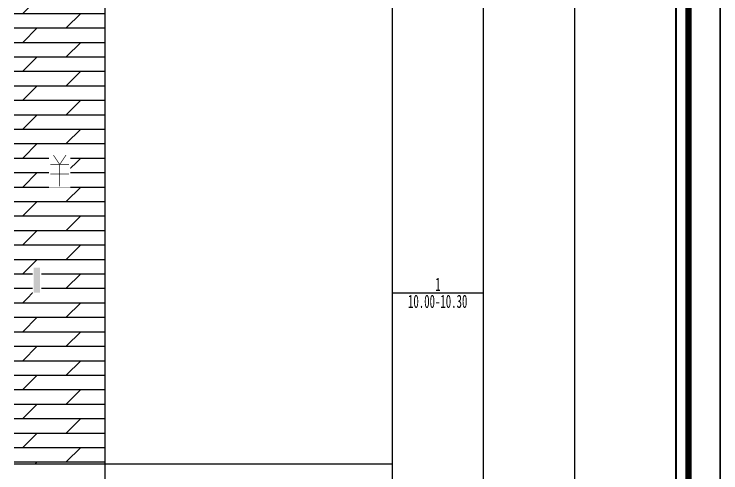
# Model space of a CAD drawing. Header units: millimetres. Extents: x 1264 to 9491, y 619 to 916.
# Drawn here: x 2475.7 to 2588, y 688.3 to 761.2 of the extents above; entities that cross this region are included whole.
import ezdxf

# ---------------------------------------------------------------- set-up
doc = ezdxf.new("R2010")
doc.units = ezdxf.units.MM
doc.styles.add('成果图表体', font='simfang.ttf', dxfattribs={"width": 0.6, "height": 2.1})

# ---------------------------------------------------------------- blocks, each defined once
blk = doc.blocks.new('gkqy3.dwg', base_point=(0, -2))
blk.add_wipeout([(-0.7, -2.2), (0.7, -2.2), (0.7, 2.2), (-0.7, 2.2)])
at = {"color": 7}
blk.add_solid([(-0.5, -2), (0.5, -2), (-0.5, 2), (0.5, 2)], dxfattribs=at)
blk = doc.blocks.new('FH_ZHONG.dwg', base_point=(0, 0.03))
blk.add_wipeout([(-1.7, -2.67), (1.7, -2.67), (1.7, 2.73), (-1.7, 2.73)])
at = {"color": 7, "const_width": 0.1}
for points in [[(-1, 2.53), (0, 1.03), (1, 2.53)], [(-1.5, 1.03), (1.5, 1.03)], [(0, 1.03), (0, -2.47)], [(-1.5, -0.47), (1.5, -0.47)]]:
    blk.add_lwpolyline(points, dxfattribs=at)
blk = doc.blocks.new('柱状图图框模板-(昇龙标准).dwg5', base_point=(27, 229))
for points, const_width in [([(0, 0), (210, 0), (210, 297), (0, 297)], 0.25), ([(25, 5), (205, 5), (205, 292), (25, 292)], 1), ([(27, 265), (203, 265), (203, 17), (27, 17)], 0.3)]:
    blk.add_lwpolyline(points, close=True, dxfattribs=dict(const_width=const_width))

msp = doc.modelspace()

# ---------------------------------------------------------------- hatches: boundary and pattern name
at = {"linetype": 'Continuous'}
h = msp.add_hatch(dxfattribs=at)
h.set_pattern_fill('GKNHY1', scale=0.5, style=0, pattern_type=2)
h.set_pattern_definition([(0, (0, 0), (0, 2.3), []), (45, (0, 0), (4e-16, 4.5999997), [3.252691, -6.505382])])
h.paths.add_polyline_path([(2475.72, 689.69), (2490.2, 689.69), (2490.2, 782.89), (2475.72, 782.89)])

# ---------------------------------------------------------------- linework, layer by layer
at = {"color": 0}
for points in [[(2490.2, 635.89), (2490.2, 819.89)], [(2490.2, 635.89), (2490.2, 819.89)], [(2535.83, 635.89), (2535.83, 819.89)], [(2535.83, 635.89), (2535.83, 819.89)], [(2550.32, 635.89), (2550.32, 819.89)], [(2550.32, 635.89), (2550.32, 819.89)], [(2564.8, 635.89), (2564.8, 819.89)], [(2564.8, 635.89), (2564.8, 819.89)], [(2580.9, 635.89), (2580.9, 819.89)], [(2490.2, 689.69), (2490.2, 782.89)], [(2535.83, 689.69), (2535.83, 782.89)], [(2535.83, 716.89), (2550.32, 716.89)], [(2490.2, 689.69), (2535.83, 689.69)]]:
    msp.add_lwpolyline(points, dxfattribs=at)
at = {"color": 7, "flags": 128}
msp.add_lwpolyline([(2475.72, 689.69), (2490.2, 689.69)], dxfattribs=at)

# ---------------------------------------------------------------- texts
at = {"color": 0, "style": '成果图表体', "width": 0.6}
for s, p in [('1', (2542.64, 717.19)), ('10.00-10.30', (2538.31, 714.49))]:
    msp.add_text(s, height=2.1, dxfattribs=at).set_placement(p)

# ---------------------------------------------------------------- next in the draw order: block references
for name, p in [('FH_ZHONG.dwg', (2482.96, 736.29)), ('gkqy3.dwg', (2479.34, 716.89))]:
    msp.add_blockref(name, p)

# ---------------------------------------------------------------- next in the draw order: block references
msp.add_blockref('柱状图图框模板-(昇龙标准).dwg5', (2404.9, 847.89))

doc.saveas('drawing.dxf')
